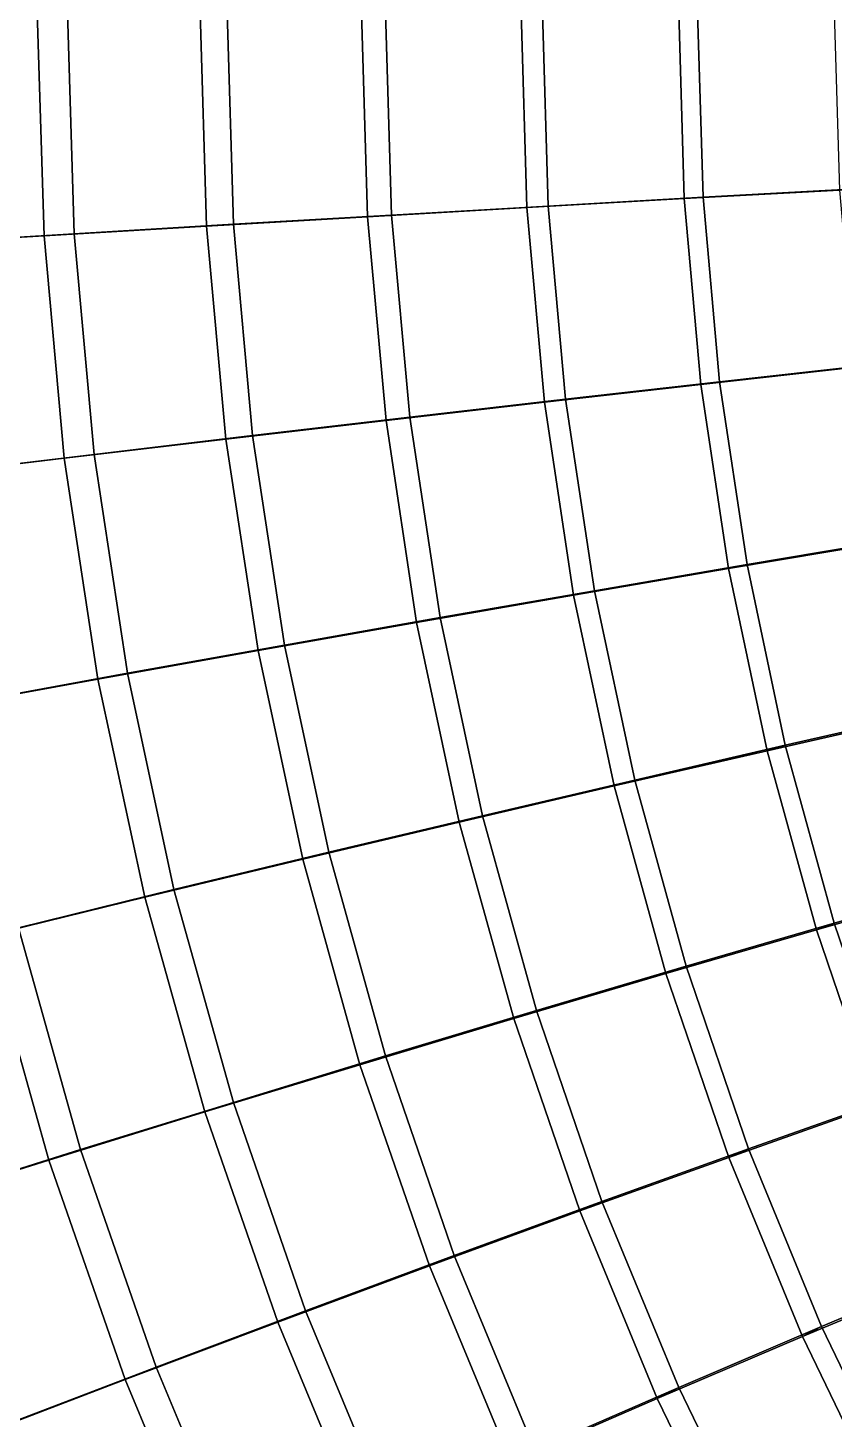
# Model space of a CAD drawing. Header units: metres. Extents: x -2184624 to 1125696, y -1900362 to 1900362.
# Drawn here: x -1771779 to -1432778, y -591542 to -6583 of the extents above; entities that cross this region are included whole.
import ezdxf

# ---------------------------------------------------------------- set-up
doc = ezdxf.new("R2010")
doc.units = ezdxf.units.M

msp = doc.modelspace()

# ---------------------------------------------------------------- linework, layer by layer
at = {"layer": '1'}
for points in [[(-1764965.9, -93969.44, 355213.75), (-1833797.1, -98094.74, 308974.5), (-1836776, -0.157, 309083.75), (-1767810.4, -0.224, 355343.6)], [(-1752336.9, -93149.84, 335805.25), (-1819721.9, -97194.48, 289148.25), (-1822671, -0.155, 289261.7), (-1755154.1, -0.236, 335939.4)], [(-1696634.6, -89931.69, 397233.56), (-1764965.9, -93969.44, 355213.75), (-1767810.4, -0.224, 355343.6), (-1699347.2, -0.262, 397383.38)], [(-1752336.9, -93149.84, 335805.25), (-1764965.9, -93969.44, 355213.75), (-1767810.4, -0.224, 355343.6), (-1755154.1, -0.236, 335939.4)], [(-1755154.1, -0.236, 335939.4), (-1767810.4, -0.224, 355343.6), (-1764965.9, -93969.44, 355213.75), (-1752336.9, -93149.84, 335805.25)], [(-1685327.6, -89184.61, 378185.94), (-1752336.9, -93149.84, 335805.25), (-1755154.1, -0.236, 335939.4), (-1688015.2, -0.278, 378340.2)], [(-1628920.9, -85987.72, 435151.66), (-1696634.6, -89931.69, 397233.56), (-1699347.2, -0.262, 397383.38), (-1631504.8, -0.138, 435321)], [(-1685327.6, -89184.61, 378185.94), (-1696634.6, -89931.69, 397233.56), (-1699347.2, -0.262, 397383.38), (-1688015.2, -0.278, 378340.2)], [(-1688015.2, -0.278, 378340.2), (-1699347.2, -0.262, 397383.38), (-1696634.6, -89931.69, 397233.56), (-1685327.6, -89184.61, 378185.94)], [(-1618829.9, -85306.08, 416414.34), (-1685327.6, -89184.61, 378185.94), (-1688015.2, -0.278, 378340.2), (-1621390.5, -0.146, 416588.2)], [(-1561935, -82142.76, 469098.78), (-1628920.9, -85987.72, 435151.66), (-1631504.8, -0.138, 435321), (-1564393.6, -0.18, 469285.94)], [(-1618829.9, -85306.08, 416414.34), (-1628920.9, -85987.72, 435151.66), (-1631504.8, -0.138, 435321), (-1621390.5, -0.146, 416588.2)], [(-1621390.5, -0.146, 416588.2), (-1631504.8, -0.138, 435321), (-1628920.9, -85987.72, 435151.66), (-1618829.9, -85306.08, 416414.34)], [(-1552969.5, -81520.445, 450626.6), (-1618829.9, -85306.08, 416414.34), (-1621390.5, -0.146, 416588.2), (-1555406.6, -0.177, 450818.25)], [(-1495778.5, -78401.23, 499215.25), (-1561935, -82142.76, 469098.78), (-1564393.6, -0.18, 469285.94), (-1498115, -0.07, 499419.34)], [(-1552969.5, -81520.445, 450626.6), (-1561935, -82142.76, 469098.78), (-1564393.6, -0.18, 469285.94), (-1555406.6, -0.177, 450818.25)], [(-1555406.6, -0.177, 450818.25), (-1564393.6, -0.18, 469285.94), (-1561935, -82142.76, 469098.78), (-1552969.5, -81520.445, 450626.6)], [(-1487861.5, -77832.93, 480967.8), (-1552969.5, -81520.445, 450626.6), (-1555406.6, -0.177, 450818.25), (-1490178, -0.059, 481176.4)], [(-1487861.5, -77832.93, 480967.8), (-1495778.5, -78401.23, 499215.25), (-1498115, -0.07, 499419.34), (-1490178, -0.059, 481176.4)], [(-1490178, -0.059, 481176.4), (-1498115, -0.07, 499419.34), (-1495778.5, -78401.23, 499215.25), (-1487861.5, -77832.93, 480967.8)], [(-1430541.9, -74767.01, 525649.75), (-1495778.5, -78401.23, 499215.25), (-1498115, -0.07, 499419.34), (-1432759.4, -0.129, 525869.7)], [(-1423608.1, -74248.07, 507591), (-1487861.5, -77832.93, 480967.8), (-1490178, -0.059, 481176.4), (-1425807.1, -0.11, 507815.5)], [(-1487861.5, -77832.93, 480967.8), (-1495778.5, -78401.23, 499215.25), (-1430541.9, -74767.01, 525649.75), (-1423608.1, -74248.07, 507591)], [(-1423608.1, -74248.07, 507591), (-1430541.9, -74767.01, 525649.75), (-1495778.5, -78401.23, 499215.25), (-1487861.5, -77832.93, 480967.8)], [(-1423900, -149236.31, 524990.25), (-1488780.2, -156489.83, 498603.12), (-1495778.5, -78401.23, 499215.25), (-1430541.9, -74767.01, 525649.75)], [(-1417022, -148200.88, 506917.9), (-1480923, -155355.77, 480342.12), (-1487861.5, -77832.93, 480967.8), (-1423608.1, -74248.07, 507591)], [(-1618829.9, -85306.08, 416414.34), (-1628920.9, -85987.72, 435151.66), (-1561935, -82142.76, 469098.78), (-1552969.5, -81520.445, 450626.6)], [(-1552969.5, -81520.445, 450626.6), (-1561935, -82142.76, 469098.78), (-1628920.9, -85987.72, 435151.66), (-1618829.9, -85306.08, 416414.34)], [(-1545668.8, -162715.17, 450051.66), (-1611158, -170271.25, 415893.94), (-1618829.9, -85306.08, 416414.34), (-1552969.5, -81520.445, 450626.6)], [(-1552969.5, -81520.445, 450626.6), (-1561935, -82142.76, 469098.78), (-1495778.5, -78401.23, 499215.25), (-1487861.5, -77832.93, 480967.8)], [(-1487861.5, -77832.93, 480967.8), (-1495778.5, -78401.23, 499215.25), (-1561935, -82142.76, 469098.78), (-1552969.5, -81520.445, 450626.6)], [(-1488780.2, -156489.83, 498603.12), (-1554570, -163957.05, 468537.34), (-1561935, -82142.76, 469098.78), (-1495778.5, -78401.23, 499215.25)], [(-1545668.8, -162715.17, 450051.66), (-1554570, -163957.05, 468537.34), (-1561935, -82142.76, 469098.78), (-1552969.5, -81520.445, 450626.6)], [(-1552969.5, -81520.445, 450626.6), (-1561935, -82142.76, 469098.78), (-1554570, -163957.05, 468537.34), (-1545668.8, -162715.17, 450051.66)], [(-1480923, -155355.77, 480342.12), (-1545668.8, -162715.17, 450051.66), (-1552969.5, -81520.445, 450626.6), (-1487861.5, -77832.93, 480967.8)], [(-1480923, -155355.77, 480342.12), (-1488780.2, -156489.83, 498603.12), (-1495778.5, -78401.23, 499215.25), (-1487861.5, -77832.93, 480967.8)], [(-1487861.5, -77832.93, 480967.8), (-1495778.5, -78401.23, 499215.25), (-1488780.2, -156489.83, 498603.12), (-1480923, -155355.77, 480342.12)], [(-1685327.6, -89184.61, 378185.94), (-1696634.6, -89931.69, 397233.56), (-1628920.9, -85987.72, 435151.66), (-1618829.9, -85306.08, 416414.34)], [(-1618829.9, -85306.08, 416414.34), (-1628920.9, -85987.72, 435151.66), (-1696634.6, -89931.69, 397233.56), (-1685327.6, -89184.61, 378185.94)], [(-1621179.8, -171631.53, 434644.56), (-1688507.9, -179503.56, 396783.7), (-1696634.6, -89931.69, 397233.56), (-1628920.9, -85987.72, 435151.66)], [(-1611158, -170271.25, 415893.94), (-1677276.1, -178012.62, 377722.94), (-1685327.6, -89184.61, 378185.94), (-1618829.9, -85306.08, 416414.34)], [(-1554570, -163957.05, 468537.34), (-1621179.8, -171631.53, 434644.56), (-1628920.9, -85987.72, 435151.66), (-1561935, -82142.76, 469098.78)], [(-1611158, -170271.25, 415893.94), (-1621179.8, -171631.53, 434644.56), (-1628920.9, -85987.72, 435151.66), (-1618829.9, -85306.08, 416414.34)], [(-1618829.9, -85306.08, 416414.34), (-1628920.9, -85987.72, 435151.66), (-1621179.8, -171631.53, 434644.56), (-1611158, -170271.25, 415893.94)], [(-1819721.9, -97194.48, 289148.25), (-1833797.1, -98094.74, 308974.5), (-1764965.9, -93969.44, 355213.75), (-1752336.9, -93149.84, 335805.25)], [(-1752336.9, -93149.84, 335805.25), (-1764965.9, -93969.44, 355213.75), (-1833797.1, -98094.74, 308974.5), (-1819721.9, -97194.48, 289148.25)], [(-1743898.2, -185927.16, 335402.72), (-1810888, -193999.9, 288809.1), (-1819721.9, -97194.48, 289148.25), (-1752336.9, -93149.84, 335805.25)], [(-1752336.9, -93149.84, 335805.25), (-1764965.9, -93969.44, 355213.75), (-1696634.6, -89931.69, 397233.56), (-1685327.6, -89184.61, 378185.94)], [(-1685327.6, -89184.61, 378185.94), (-1696634.6, -89931.69, 397233.56), (-1764965.9, -93969.44, 355213.75), (-1752336.9, -93149.84, 335805.25)], [(-1688507.9, -179503.56, 396783.7), (-1756445.5, -187562.84, 354824.22), (-1764965.9, -93969.44, 355213.75), (-1696634.6, -89931.69, 397233.56)], [(-1743898.2, -185927.16, 335402.72), (-1756445.5, -187562.84, 354824.22), (-1764965.9, -93969.44, 355213.75), (-1752336.9, -93149.84, 335805.25)], [(-1752336.9, -93149.84, 335805.25), (-1764965.9, -93969.44, 355213.75), (-1756445.5, -187562.84, 354824.22), (-1743898.2, -185927.16, 335402.72)], [(-1677276.1, -178012.62, 377722.94), (-1743898.2, -185927.16, 335402.72), (-1752336.9, -93149.84, 335805.25), (-1685327.6, -89184.61, 378185.94)], [(-1677276.1, -178012.62, 377722.94), (-1688507.9, -179503.56, 396783.7), (-1696634.6, -89931.69, 397233.56), (-1685327.6, -89184.61, 378185.94)], [(-1685327.6, -89184.61, 378185.94), (-1696634.6, -89931.69, 397233.56), (-1688507.9, -179503.56, 396783.7), (-1677276.1, -178012.62, 377722.94)], [(-1756445.5, -187562.84, 354824.22), (-1824874, -195796.6, 308648.03), (-1833797.1, -98094.74, 308974.5), (-1764965.9, -93969.44, 355213.75)], [(-1480923, -155355.77, 480342.12), (-1488780.2, -156489.83, 498603.12), (-1423900, -149236.31, 524990.25), (-1417022, -148200.88, 506917.9)], [(-1417022, -148200.88, 506917.9), (-1423900, -149236.31, 524990.25), (-1488780.2, -156489.83, 498603.12), (-1480923, -155355.77, 480342.12)], [(-1412863.5, -223112.33, 523893.6), (-1477151.8, -233954.98, 497584.53), (-1488780.2, -156489.83, 498603.12), (-1423900, -149236.31, 524990.25)], [(-1406078.2, -221565.2, 505798.53), (-1469393.8, -232260.36, 479300.9), (-1480923, -155355.77, 480342.12), (-1417022, -148200.88, 506917.9)], [(-1545668.8, -162715.17, 450051.66), (-1554570, -163957.05, 468537.34), (-1488780.2, -156489.83, 498603.12), (-1480923, -155355.77, 480342.12)], [(-1480923, -155355.77, 480342.12), (-1488780.2, -156489.83, 498603.12), (-1554570, -163957.05, 468537.34), (-1545668.8, -162715.17, 450051.66)], [(-1477151.8, -233954.98, 497584.53), (-1542332.8, -245117.56, 467603.25), (-1554570, -163957.05, 468537.34), (-1488780.2, -156489.83, 498603.12)], [(-1469393.8, -232260.36, 479300.9), (-1533538.2, -243261.72, 449095.12), (-1545668.8, -162715.17, 450051.66), (-1480923, -155355.77, 480342.12)], [(-1469393.8, -232260.36, 479300.9), (-1477151.8, -233954.98, 497584.53), (-1488780.2, -156489.83, 498603.12), (-1480923, -155355.77, 480342.12)], [(-1480923, -155355.77, 480342.12), (-1488780.2, -156489.83, 498603.12), (-1477151.8, -233954.98, 497584.53), (-1469393.8, -232260.36, 479300.9)], [(-1611158, -170271.25, 415893.94), (-1621179.8, -171631.53, 434644.56), (-1554570, -163957.05, 468537.34), (-1545668.8, -162715.17, 450051.66)], [(-1545668.8, -162715.17, 450051.66), (-1554570, -163957.05, 468537.34), (-1621179.8, -171631.53, 434644.56), (-1611158, -170271.25, 415893.94)], [(-1533538.2, -243261.72, 449095.12), (-1598410.6, -254556.75, 415028.12), (-1611158, -170271.25, 415893.94), (-1545668.8, -162715.17, 450051.66)], [(-1533538.2, -243261.72, 449095.12), (-1542332.8, -245117.56, 467603.25), (-1554570, -163957.05, 468537.34), (-1545668.8, -162715.17, 450051.66)], [(-1545668.8, -162715.17, 450051.66), (-1554570, -163957.05, 468537.34), (-1542332.8, -245117.56, 467603.25), (-1533538.2, -243261.72, 449095.12)], [(-1542332.8, -245117.56, 467603.25), (-1608316.9, -256589.66, 433801.06), (-1621179.8, -171631.53, 434644.56), (-1554570, -163957.05, 468537.34)], [(-1677276.1, -178012.62, 377722.94), (-1688507.9, -179503.56, 396783.7), (-1621179.8, -171631.53, 434644.56), (-1611158, -170271.25, 415893.94)], [(-1611158, -170271.25, 415893.94), (-1621179.8, -171631.53, 434644.56), (-1688507.9, -179503.56, 396783.7), (-1677276.1, -178012.62, 377722.94)], [(-1608316.9, -256589.66, 433801.06), (-1675004.2, -268357.7, 396035.8), (-1688507.9, -179503.56, 396783.7), (-1621179.8, -171631.53, 434644.56)], [(-1598410.6, -254556.75, 415028.12), (-1663897.5, -266129.44, 376953.12), (-1677276.1, -178012.62, 377722.94), (-1611158, -170271.25, 415893.94)], [(-1598410.6, -254556.75, 415028.12), (-1608316.9, -256589.66, 433801.06), (-1621179.8, -171631.53, 434644.56), (-1611158, -170271.25, 415893.94)], [(-1611158, -170271.25, 415893.94), (-1621179.8, -171631.53, 434644.56), (-1608316.9, -256589.66, 433801.06), (-1598410.6, -254556.75, 415028.12)], [(-1743898.2, -185927.16, 335402.72), (-1756445.5, -187562.84, 354824.22), (-1688507.9, -179503.56, 396783.7), (-1677276.1, -178012.62, 377722.94)], [(-1677276.1, -178012.62, 377722.94), (-1688507.9, -179503.56, 396783.7), (-1756445.5, -187562.84, 354824.22), (-1743898.2, -185927.16, 335402.72)], [(-1675004.2, -268357.7, 396035.8), (-1742286, -280405.7, 354176.06), (-1756445.5, -187562.84, 354824.22), (-1688507.9, -179503.56, 396783.7)], [(-1663897.5, -266129.44, 376953.12), (-1729874.8, -277961, 334733), (-1743898.2, -185927.16, 335402.72), (-1677276.1, -178012.62, 377722.94)], [(-1663897.5, -266129.44, 376953.12), (-1675004.2, -268357.7, 396035.8), (-1688507.9, -179503.56, 396783.7), (-1677276.1, -178012.62, 377722.94)], [(-1677276.1, -178012.62, 377722.94), (-1688507.9, -179503.56, 396783.7), (-1675004.2, -268357.7, 396035.8), (-1663897.5, -266129.44, 376953.12)], [(-1810888, -193999.9, 288809.1), (-1824874, -195796.6, 308648.03), (-1756445.5, -187562.84, 354824.22), (-1743898.2, -185927.16, 335402.72)], [(-1743898.2, -185927.16, 335402.72), (-1756445.5, -187562.84, 354824.22), (-1824874, -195796.6, 308648.03), (-1810888, -193999.9, 288809.1)], [(-1729874.8, -277961, 334733), (-1796208.1, -290030.1, 288243.78), (-1810888, -193999.9, 288809.1), (-1743898.2, -185927.16, 335402.72)], [(-1729874.8, -277961, 334733), (-1742286, -280405.7, 354176.06), (-1756445.5, -187562.84, 354824.22), (-1743898.2, -185927.16, 335402.72)], [(-1743898.2, -185927.16, 335402.72), (-1756445.5, -187562.84, 354824.22), (-1742286, -280405.7, 354176.06), (-1729874.8, -277961, 334733)], [(-1742286, -280405.7, 354176.06), (-1810045.6, -292715.47, 308103.9), (-1824874, -195796.6, 308648.03), (-1756445.5, -187562.84, 354824.22)], [(-1469393.8, -232260.36, 479300.9), (-1477151.8, -233954.98, 497584.53), (-1412863.5, -223112.33, 523893.6), (-1406078.2, -221565.2, 505798.53)], [(-1406078.2, -221565.2, 505798.53), (-1412863.5, -223112.33, 523893.6), (-1477151.8, -233954.98, 497584.53), (-1469393.8, -232260.36, 479300.9)], [(-1390827.9, -294050.25, 504234.7), (-1453327.2, -308241.2, 477846.62), (-1469393.8, -232260.36, 479300.9), (-1406078.2, -221565.2, 505798.53)], [(-1397483.6, -296101.88, 522361.56), (-1460946.5, -310488.62, 496161.94), (-1477151.8, -233954.98, 497584.53), (-1412863.5, -223112.33, 523893.6)], [(-1533538.2, -243261.72, 449095.12), (-1542332.8, -245117.56, 467603.25), (-1477151.8, -233954.98, 497584.53), (-1469393.8, -232260.36, 479300.9)], [(-1469393.8, -232260.36, 479300.9), (-1477151.8, -233954.98, 497584.53), (-1542332.8, -245117.56, 467603.25), (-1533538.2, -243261.72, 449095.12)], [(-1460946.5, -310488.62, 496161.94), (-1525277.9, -325300.4, 466299.03), (-1542332.8, -245117.56, 467603.25), (-1477151.8, -233954.98, 497584.53)], [(-1453327.2, -308241.2, 477846.62), (-1516632.6, -322838.84, 447759.4), (-1533538.2, -243261.72, 449095.12), (-1469393.8, -232260.36, 479300.9)], [(-1453327.2, -308241.2, 477846.62), (-1460946.5, -310488.62, 496161.94), (-1477151.8, -233954.98, 497584.53), (-1469393.8, -232260.36, 479300.9)], [(-1469393.8, -232260.36, 479300.9), (-1477151.8, -233954.98, 497584.53), (-1460946.5, -310488.62, 496161.94), (-1453327.2, -308241.2, 477846.62)], [(-1598410.6, -254556.75, 415028.12), (-1608316.9, -256589.66, 433801.06), (-1542332.8, -245117.56, 467603.25), (-1533538.2, -243261.72, 449095.12)], [(-1533538.2, -243261.72, 449095.12), (-1542332.8, -245117.56, 467603.25), (-1608316.9, -256589.66, 433801.06), (-1598410.6, -254556.75, 415028.12)], [(-1525277.9, -325300.4, 466299.03), (-1590390.2, -340523.1, 432622.7), (-1608316.9, -256589.66, 433801.06), (-1542332.8, -245117.56, 467603.25)], [(-1516632.6, -322838.84, 447759.4), (-1580645.2, -337826.4, 413818.62), (-1598410.6, -254556.75, 415028.12), (-1533538.2, -243261.72, 449095.12)], [(-1516632.6, -322838.84, 447759.4), (-1525277.9, -325300.4, 466299.03), (-1542332.8, -245117.56, 467603.25), (-1533538.2, -243261.72, 449095.12)], [(-1533538.2, -243261.72, 449095.12), (-1542332.8, -245117.56, 467603.25), (-1525277.9, -325300.4, 466299.03), (-1516632.6, -322838.84, 447759.4)], [(-1663897.5, -266129.44, 376953.12), (-1675004.2, -268357.7, 396035.8), (-1608316.9, -256589.66, 433801.06), (-1598410.6, -254556.75, 415028.12)], [(-1598410.6, -254556.75, 415028.12), (-1608316.9, -256589.66, 433801.06), (-1675004.2, -268357.7, 396035.8), (-1663897.5, -266129.44, 376953.12)], [(-1590390.2, -340523.1, 432622.7), (-1656184, -356139.16, 394990.94), (-1675004.2, -268357.7, 396035.8), (-1608316.9, -256589.66, 433801.06)], [(-1580645.2, -337826.4, 413818.62), (-1645251.8, -353183.16, 375877.44), (-1663897.5, -266129.44, 376953.12), (-1598410.6, -254556.75, 415028.12)], [(-1580645.2, -337826.4, 413818.62), (-1590390.2, -340523.1, 432622.7), (-1608316.9, -256589.66, 433801.06), (-1598410.6, -254556.75, 415028.12)], [(-1598410.6, -254556.75, 415028.12), (-1608316.9, -256589.66, 433801.06), (-1590390.2, -340523.1, 432622.7), (-1580645.2, -337826.4, 413818.62)], [(-1729874.8, -277961, 334733), (-1742286, -280405.7, 354176.06), (-1675004.2, -268357.7, 396035.8), (-1663897.5, -266129.44, 376953.12)], [(-1663897.5, -266129.44, 376953.12), (-1675004.2, -268357.7, 396035.8), (-1742286, -280405.7, 354176.06), (-1729874.8, -277961, 334733)], [(-1656184, -356139.16, 394990.94), (-1722551.4, -372127.47, 353271.28), (-1742286, -280405.7, 354176.06), (-1675004.2, -268357.7, 396035.8)], [(-1645251.8, -353183.16, 375877.44), (-1710329.9, -368884.34, 333797.97), (-1729874.8, -277961, 334733), (-1663897.5, -266129.44, 376953.12)], [(-1645251.8, -353183.16, 375877.44), (-1656184, -356139.16, 394990.94), (-1675004.2, -268357.7, 396035.8), (-1663897.5, -266129.44, 376953.12)], [(-1663897.5, -266129.44, 376953.12), (-1675004.2, -268357.7, 396035.8), (-1656184, -356139.16, 394990.94), (-1645251.8, -353183.16, 375877.44)], [(-1796208.1, -290030.1, 288243.78), (-1810045.6, -292715.47, 308103.9), (-1742286, -280405.7, 354176.06), (-1729874.8, -277961, 334733)], [(-1729874.8, -277961, 334733), (-1742286, -280405.7, 354176.06), (-1810045.6, -292715.47, 308103.9), (-1796208.1, -290030.1, 288243.78)], [(-1722551.4, -372127.47, 353271.28), (-1789377.6, -388463.16, 307344.56), (-1810045.6, -292715.47, 308103.9), (-1742286, -280405.7, 354176.06)], [(-1710329.9, -368884.34, 333797.97), (-1775747.4, -384900.72, 287454.8), (-1796208.1, -290030.1, 288243.78), (-1729874.8, -277961, 334733)], [(-1710329.9, -368884.34, 333797.97), (-1722551.4, -372127.47, 353271.28), (-1742286, -280405.7, 354176.06), (-1729874.8, -277961, 334733)], [(-1729874.8, -277961, 334733), (-1742286, -280405.7, 354176.06), (-1722551.4, -372127.47, 353271.28), (-1710329.9, -368884.34, 333797.97)], [(-1453327.2, -308241.2, 477846.62), (-1460946.5, -310488.62, 496161.94), (-1397483.6, -296101.88, 522361.56), (-1390827.9, -294050.25, 504234.7)], [(-1390827.9, -294050.25, 504234.7), (-1397483.6, -296101.88, 522361.56), (-1460946.5, -310488.62, 496161.94), (-1453327.2, -308241.2, 477846.62)], [(-1377830.5, -367915.75, 520398), (-1440237.6, -385787.16, 494338.97), (-1460946.5, -310488.62, 496161.94), (-1397483.6, -296101.88, 522361.56)], [(-1371340.8, -365369.3, 502230.25), (-1432796.1, -382997.16, 475982.9), (-1453327.2, -308241.2, 477846.62), (-1390827.9, -294050.25, 504234.7)], [(-1516632.6, -322838.84, 447759.4), (-1525277.9, -325300.4, 466299.03), (-1460946.5, -310488.62, 496161.94), (-1453327.2, -308241.2, 477846.62)], [(-1453327.2, -308241.2, 477846.62), (-1460946.5, -310488.62, 496161.94), (-1525277.9, -325300.4, 466299.03), (-1516632.6, -322838.84, 447759.4)], [(-1432796.1, -382997.16, 475982.9), (-1495029, -401130.4, 446047.28), (-1516632.6, -322838.84, 447759.4), (-1453327.2, -308241.2, 477846.62)], [(-1432796.1, -382997.16, 475982.9), (-1440237.6, -385787.16, 494338.97), (-1460946.5, -310488.62, 496161.94), (-1453327.2, -308241.2, 477846.62)], [(-1453327.2, -308241.2, 477846.62), (-1460946.5, -310488.62, 496161.94), (-1440237.6, -385787.16, 494338.97), (-1432796.1, -382997.16, 475982.9)], [(-1440237.6, -385787.16, 494338.97), (-1503483, -404186.66, 464627.34), (-1525277.9, -325300.4, 466299.03), (-1460946.5, -310488.62, 496161.94)], [(-1580645.2, -337826.4, 413818.62), (-1590390.2, -340523.1, 432622.7), (-1525277.9, -325300.4, 466299.03), (-1516632.6, -322838.84, 447759.4)], [(-1516632.6, -322838.84, 447759.4), (-1525277.9, -325300.4, 466299.03), (-1590390.2, -340523.1, 432622.7), (-1580645.2, -337826.4, 413818.62)], [(-1503483, -404186.66, 464627.34), (-1567479.9, -423097.7, 431112.47), (-1590390.2, -340523.1, 432622.7), (-1525277.9, -325300.4, 466299.03)], [(-1495029, -401130.4, 446047.28), (-1557941.1, -419749.2, 412268.28), (-1580645.2, -337826.4, 413818.62), (-1516632.6, -322838.84, 447759.4)], [(-1495029, -401130.4, 446047.28), (-1503483, -404186.66, 464627.34), (-1525277.9, -325300.4, 466299.03), (-1516632.6, -322838.84, 447759.4)], [(-1516632.6, -322838.84, 447759.4), (-1525277.9, -325300.4, 466299.03), (-1503483, -404186.66, 464627.34), (-1495029, -401130.4, 446047.28)], [(-1645251.8, -353183.16, 375877.44), (-1656184, -356139.16, 394990.94), (-1590390.2, -340523.1, 432622.7), (-1580645.2, -337826.4, 413818.62)], [(-1580645.2, -337826.4, 413818.62), (-1590390.2, -340523.1, 432622.7), (-1656184, -356139.16, 394990.94), (-1645251.8, -353183.16, 375877.44)], [(-1557941.1, -419749.2, 412268.28), (-1621421.6, -438827.56, 374498.78), (-1645251.8, -353183.16, 375877.44), (-1580645.2, -337826.4, 413818.62)], [(-1557941.1, -419749.2, 412268.28), (-1567479.9, -423097.7, 431112.47), (-1590390.2, -340523.1, 432622.7), (-1580645.2, -337826.4, 413818.62)], [(-1580645.2, -337826.4, 413818.62), (-1590390.2, -340523.1, 432622.7), (-1567479.9, -423097.7, 431112.47), (-1557941.1, -419749.2, 412268.28)], [(-1567479.9, -423097.7, 431112.47), (-1632130.4, -442498.3, 393651.84), (-1656184, -356139.16, 394990.94), (-1590390.2, -340523.1, 432622.7)], [(-1710329.9, -368884.34, 333797.97), (-1722551.4, -372127.47, 353271.28), (-1656184, -356139.16, 394990.94), (-1645251.8, -353183.16, 375877.44)], [(-1645251.8, -353183.16, 375877.44), (-1656184, -356139.16, 394990.94), (-1722551.4, -372127.47, 353271.28), (-1710329.9, -368884.34, 333797.97)], [(-1632130.4, -442498.3, 393651.84), (-1697328.6, -462362.06, 352111.53), (-1722551.4, -372127.47, 353271.28), (-1656184, -356139.16, 394990.94)], [(-1621421.6, -438827.56, 374498.78), (-1685350.1, -458334.56, 332599.28), (-1710329.9, -368884.34, 333797.97), (-1645251.8, -353183.16, 375877.44)], [(-1621421.6, -438827.56, 374498.78), (-1632130.4, -442498.3, 393651.84), (-1656184, -356139.16, 394990.94), (-1645251.8, -353183.16, 375877.44)], [(-1645251.8, -353183.16, 375877.44), (-1656184, -356139.16, 394990.94), (-1632130.4, -442498.3, 393651.84), (-1621421.6, -438827.56, 374498.78)], [(-1432796.1, -382997.16, 475982.9), (-1440237.6, -385787.16, 494338.97), (-1377830.5, -367915.75, 520398), (-1371340.8, -365369.3, 502230.25)], [(-1371340.8, -365369.3, 502230.25), (-1377830.5, -367915.75, 520398), (-1440237.6, -385787.16, 494338.97), (-1432796.1, -382997.16, 475982.9)], [(-1353994, -438271.47, 518007.5), (-1415119.4, -459552.53, 492119.5), (-1440237.6, -385787.16, 494338.97), (-1377830.5, -367915.75, 520398)], [(-1347706, -435242.28, 499789.75), (-1407894.4, -456232.84, 473713.62), (-1432796.1, -382997.16, 475982.9), (-1371340.8, -365369.3, 502230.25)], [(-1775747.4, -384900.72, 287454.8), (-1789377.6, -388463.16, 307344.56), (-1722551.4, -372127.47, 353271.28), (-1710329.9, -368884.34, 333797.97)], [(-1710329.9, -368884.34, 333797.97), (-1722551.4, -372127.47, 353271.28), (-1789377.6, -388463.16, 307344.56), (-1775747.4, -384900.72, 287454.8)], [(-1697328.6, -462362.06, 352111.53), (-1762960.6, -482658.16, 306371.5), (-1789377.6, -388463.16, 307344.56), (-1722551.4, -372127.47, 353271.28)], [(-1685350.1, -458334.56, 332599.28), (-1749595.4, -478233.97, 286443.7), (-1775747.4, -384900.72, 287454.8), (-1710329.9, -368884.34, 333797.97)], [(-1685350.1, -458334.56, 332599.28), (-1697328.6, -462362.06, 352111.53), (-1722551.4, -372127.47, 353271.28), (-1710329.9, -368884.34, 333797.97)], [(-1710329.9, -368884.34, 333797.97), (-1722551.4, -372127.47, 353271.28), (-1697328.6, -462362.06, 352111.53), (-1685350.1, -458334.56, 332599.28)], [(-1749595.4, -478233.97, 286443.7), (-1814020, -498486.03, 235918.16), (-1841363.5, -401200.25, 236736.3), (-1775747.4, -384900.72, 287454.8)], [(-1749595.4, -478233.97, 286443.7), (-1762960.6, -482658.16, 306371.5), (-1789377.6, -388463.16, 307344.56), (-1775747.4, -384900.72, 287454.8)], [(-1775747.4, -384900.72, 287454.8), (-1789377.6, -388463.16, 307344.56), (-1762960.6, -482658.16, 306371.5), (-1749595.4, -478233.97, 286443.7)], [(-1495029, -401130.4, 446047.28), (-1503483, -404186.66, 464627.34), (-1440237.6, -385787.16, 494338.97), (-1432796.1, -382997.16, 475982.9)], [(-1432796.1, -382997.16, 475982.9), (-1440237.6, -385787.16, 494338.97), (-1503483, -404186.66, 464627.34), (-1495029, -401130.4, 446047.28)], [(-1415119.4, -459552.53, 492119.5), (-1477046.8, -481463.9, 462591.97), (-1503483, -404186.66, 464627.34), (-1440237.6, -385787.16, 494338.97)], [(-1407894.4, -456232.84, 473713.62), (-1468825.2, -477826.84, 443962.34), (-1495029, -401130.4, 446047.28), (-1432796.1, -382997.16, 475982.9)], [(-1407894.4, -456232.84, 473713.62), (-1415119.4, -459552.53, 492119.5), (-1440237.6, -385787.16, 494338.97), (-1432796.1, -382997.16, 475982.9)], [(-1432796.1, -382997.16, 475982.9), (-1440237.6, -385787.16, 494338.97), (-1415119.4, -459552.53, 492119.5), (-1407894.4, -456232.84, 473713.62)], [(-1762960.6, -482658.16, 306371.5), (-1828908.8, -503353.03, 256325), (-1856542.5, -405119.3, 257105.98), (-1789377.6, -388463.16, 307344.56)], [(-1557941.1, -419749.2, 412268.28), (-1567479.9, -423097.7, 431112.47), (-1503483, -404186.66, 464627.34), (-1495029, -401130.4, 446047.28)], [(-1495029, -401130.4, 446047.28), (-1503483, -404186.66, 464627.34), (-1567479.9, -423097.7, 431112.47), (-1557941.1, -419749.2, 412268.28)], [(-1468825.2, -477826.84, 443962.34), (-1530401.9, -500000.34, 410380.84), (-1557941.1, -419749.2, 412268.28), (-1495029, -401130.4, 446047.28)], [(-1468825.2, -477826.84, 443962.34), (-1477046.8, -481463.9, 462591.97), (-1503483, -404186.66, 464627.34), (-1495029, -401130.4, 446047.28)], [(-1495029, -401130.4, 446047.28), (-1503483, -404186.66, 464627.34), (-1477046.8, -481463.9, 462591.97), (-1468825.2, -477826.84, 443962.34)], [(-1477046.8, -481463.9, 462591.97), (-1539689.6, -503985.72, 429274.1), (-1567479.9, -423097.7, 431112.47), (-1503483, -404186.66, 464627.34)], [(-1621421.6, -438827.56, 374498.78), (-1632130.4, -442498.3, 393651.84), (-1567479.9, -423097.7, 431112.47), (-1557941.1, -419749.2, 412268.28)], [(-1557941.1, -419749.2, 412268.28), (-1567479.9, -423097.7, 431112.47), (-1632130.4, -442498.3, 393651.84), (-1621421.6, -438827.56, 374498.78)], [(-1530401.9, -500000.34, 410380.84), (-1592515, -522722.03, 372820.2), (-1621421.6, -438827.56, 374498.78), (-1557941.1, -419749.2, 412268.28)], [(-1530401.9, -500000.34, 410380.84), (-1539689.6, -503985.72, 429274.1), (-1567479.9, -423097.7, 431112.47), (-1557941.1, -419749.2, 412268.28)], [(-1557941.1, -419749.2, 412268.28), (-1567479.9, -423097.7, 431112.47), (-1539689.6, -503985.72, 429274.1), (-1530401.9, -500000.34, 410380.84)], [(-1539689.6, -503985.72, 429274.1), (-1602951.8, -527091.3, 392021.7), (-1632130.4, -442498.3, 393651.84), (-1567479.9, -423097.7, 431112.47)], [(-1685350.1, -458334.56, 332599.28), (-1697328.6, -462362.06, 352111.53), (-1632130.4, -442498.3, 393651.84), (-1621421.6, -438827.56, 374498.78)], [(-1621421.6, -438827.56, 374498.78), (-1632130.4, -442498.3, 393651.84), (-1697328.6, -462362.06, 352111.53), (-1685350.1, -458334.56, 332599.28)], [(-1602951.8, -527091.3, 392021.7), (-1666729.4, -550750.2, 350699.84), (-1697328.6, -462362.06, 352111.53), (-1632130.4, -442498.3, 393651.84)], [(-1592515, -522722.03, 372820.2), (-1655046.4, -545955.94, 331139.97), (-1685350.1, -458334.56, 332599.28), (-1621421.6, -438827.56, 374498.78)], [(-1592515, -522722.03, 372820.2), (-1602951.8, -527091.3, 392021.7), (-1632130.4, -442498.3, 393651.84), (-1621421.6, -438827.56, 374498.78)], [(-1621421.6, -438827.56, 374498.78), (-1632130.4, -442498.3, 393651.84), (-1602951.8, -527091.3, 392021.7), (-1592515, -522722.03, 372820.2)], [(-1468825.2, -477826.84, 443962.34), (-1477046.8, -481463.9, 462591.97), (-1415119.4, -459552.53, 492119.5), (-1407894.4, -456232.84, 473713.62)], [(-1407894.4, -456232.84, 473713.62), (-1415119.4, -459552.53, 492119.5), (-1477046.8, -481463.9, 462591.97), (-1468825.2, -477826.84, 443962.34)], [(-1378736.1, -527660.7, 471043.7), (-1438140.5, -552625.8, 441509.72), (-1468825.2, -477826.84, 443962.34), (-1407894.4, -456232.84, 473713.62)], [(-1749595.4, -478233.97, 286443.7), (-1762960.6, -482658.16, 306371.5), (-1697328.6, -462362.06, 352111.53), (-1685350.1, -458334.56, 332599.28)], [(-1685350.1, -458334.56, 332599.28), (-1697328.6, -462362.06, 352111.53), (-1762960.6, -482658.16, 306371.5), (-1749595.4, -478233.97, 286443.7)], [(-1655046.4, -545955.94, 331139.97), (-1717867.6, -569658.44, 285212.28), (-1749595.4, -478233.97, 286443.7), (-1685350.1, -458334.56, 332599.28)], [(-1655046.4, -545955.94, 331139.97), (-1666729.4, -550750.2, 350699.84), (-1697328.6, -462362.06, 352111.53), (-1685350.1, -458334.56, 332599.28)], [(-1685350.1, -458334.56, 332599.28), (-1697328.6, -462362.06, 352111.53), (-1666729.4, -550750.2, 350699.84), (-1655046.4, -545955.94, 331139.97)], [(-1385706.9, -531494.56, 489508.5), (-1446088.5, -556827.06, 460197.9), (-1477046.8, -481463.9, 462591.97), (-1415119.4, -459552.53, 492119.5)], [(-1666729.4, -550750.2, 350699.84), (-1730910.6, -574925.06, 305186.78), (-1762960.6, -482658.16, 306371.5), (-1697328.6, -462362.06, 352111.53)], [(-1814020, -498486.03, 235918.16), (-1828908.8, -503353.03, 256325), (-1762960.6, -482658.16, 306371.5), (-1749595.4, -478233.97, 286443.7)], [(-1749595.4, -478233.97, 286443.7), (-1762960.6, -482658.16, 306371.5), (-1828908.8, -503353.03, 256325), (-1814020, -498486.03, 235918.16)], [(-1717867.6, -569658.44, 285212.28), (-1780844.9, -593782.1, 234921.88), (-1814020, -498486.03, 235918.16), (-1749595.4, -478233.97, 286443.7)], [(-1717867.6, -569658.44, 285212.28), (-1730910.6, -574925.06, 305186.78), (-1762960.6, -482658.16, 306371.5), (-1749595.4, -478233.97, 286443.7)], [(-1749595.4, -478233.97, 286443.7), (-1762960.6, -482658.16, 306371.5), (-1730910.6, -574925.06, 305186.78), (-1717867.6, -569658.44, 285212.28)], [(-1530401.9, -500000.34, 410380.84), (-1539689.6, -503985.72, 429274.1), (-1477046.8, -481463.9, 462591.97), (-1468825.2, -477826.84, 443962.34)], [(-1468825.2, -477826.84, 443962.34), (-1477046.8, -481463.9, 462591.97), (-1539689.6, -503985.72, 429274.1), (-1530401.9, -500000.34, 410380.84)], [(-1438140.5, -552625.8, 441509.72), (-1498150.4, -578262.3, 408160.5), (-1530401.9, -500000.34, 410380.84), (-1468825.2, -477826.84, 443962.34)], [(-1438140.5, -552625.8, 441509.72), (-1446088.5, -556827.06, 460197.9), (-1477046.8, -481463.9, 462591.97), (-1468825.2, -477826.84, 443962.34)], [(-1468825.2, -477826.84, 443962.34), (-1477046.8, -481463.9, 462591.97), (-1446088.5, -556827.06, 460197.9), (-1438140.5, -552625.8, 441509.72)], [(-1730910.6, -574925.06, 305186.78), (-1795380.9, -599576, 255374.22), (-1828908.8, -503353.03, 256325), (-1762960.6, -482658.16, 306371.5)], [(-1446088.5, -556827.06, 460197.9), (-1507143.4, -582866.7, 427111.75), (-1539689.6, -503985.72, 429274.1), (-1477046.8, -481463.9, 462591.97)], [(-1592515, -522722.03, 372820.2), (-1602951.8, -527091.3, 392021.7), (-1539689.6, -503985.72, 429274.1), (-1530401.9, -500000.34, 410380.84)], [(-1530401.9, -500000.34, 410380.84), (-1539689.6, -503985.72, 429274.1), (-1602951.8, -527091.3, 392021.7), (-1592515, -522722.03, 372820.2)], [(-1498150.4, -578262.3, 408160.5), (-1558660, -604535.2, 370845.3), (-1592515, -522722.03, 372820.2), (-1530401.9, -500000.34, 410380.84)], [(-1498150.4, -578262.3, 408160.5), (-1507143.4, -582866.7, 427111.75), (-1539689.6, -503985.72, 429274.1), (-1530401.9, -500000.34, 410380.84)], [(-1530401.9, -500000.34, 410380.84), (-1539689.6, -503985.72, 429274.1), (-1507143.4, -582866.7, 427111.75), (-1498150.4, -578262.3, 408160.5)], [(-1507143.4, -582866.7, 427111.75), (-1568777.8, -609583.7, 390104.12), (-1602951.8, -527091.3, 392021.7), (-1539689.6, -503985.72, 429274.1)], [(-1655046.4, -545955.94, 331139.97), (-1666729.4, -550750.2, 350699.84), (-1602951.8, -527091.3, 392021.7), (-1592515, -522722.03, 372820.2)], [(-1592515, -522722.03, 372820.2), (-1602951.8, -527091.3, 392021.7), (-1666729.4, -550750.2, 350699.84), (-1655046.4, -545955.94, 331139.97)], [(-1558660, -604535.2, 370845.3), (-1619553.2, -631401.2, 329423.1), (-1655046.4, -545955.94, 331139.97), (-1592515, -522722.03, 372820.2)], [(-1558660, -604535.2, 370845.3), (-1568777.8, -609583.7, 390104.12), (-1602951.8, -527091.3, 392021.7), (-1592515, -522722.03, 372820.2)], [(-1592515, -522722.03, 372820.2), (-1602951.8, -527091.3, 392021.7), (-1568777.8, -609583.7, 390104.12), (-1558660, -604535.2, 370845.3)], [(-1568777.8, -609583.7, 390104.12), (-1630889.5, -636941.2, 349039.34), (-1666729.4, -550750.2, 350699.84), (-1602951.8, -527091.3, 392021.7)], [(-1438140.5, -552625.8, 441509.72), (-1446088.5, -556827.06, 460197.9), (-1385706.9, -531494.56, 489508.5), (-1378736.1, -527660.7, 471043.7)], [(-1378736.1, -527660.7, 471043.7), (-1385706.9, -531494.56, 489508.5), (-1446088.5, -556827.06, 460197.9), (-1438140.5, -552625.8, 441509.72)], [(-1352132.5, -601330.44, 486511.56), (-1410747.9, -629979.56, 457450.03), (-1446088.5, -556827.06, 460197.9), (-1385706.9, -531494.56, 489508.5)], [(-1345453.2, -597000.56, 467978.7), (-1403113.1, -625233.56, 438694.22), (-1438140.5, -552625.8, 441509.72), (-1378736.1, -527660.7, 471043.7)], [(-1717867.6, -569658.44, 285212.28), (-1730910.6, -574925.06, 305186.78), (-1666729.4, -550750.2, 350699.84), (-1655046.4, -545955.94, 331139.97)], [(-1655046.4, -545955.94, 331139.97), (-1666729.4, -550750.2, 350699.84), (-1730910.6, -574925.06, 305186.78), (-1717867.6, -569658.44, 285212.28)], [(-1619553.2, -631401.2, 329423.1), (-1680704.6, -658810.7, 283763.8), (-1717867.6, -569658.44, 285212.28), (-1655046.4, -545955.94, 331139.97)], [(-1619553.2, -631401.2, 329423.1), (-1630889.5, -636941.2, 349039.34), (-1666729.4, -550750.2, 350699.84), (-1655046.4, -545955.94, 331139.97)], [(-1655046.4, -545955.94, 331139.97), (-1666729.4, -550750.2, 350699.84), (-1630889.5, -636941.2, 349039.34), (-1619553.2, -631401.2, 329423.1)], [(-1630889.5, -636941.2, 349039.34), (-1693369.4, -664896.8, 303793.5), (-1730910.6, -574925.06, 305186.78), (-1666729.4, -550750.2, 350699.84)], [(-1498150.4, -578262.3, 408160.5), (-1507143.4, -582866.7, 427111.75), (-1446088.5, -556827.06, 460197.9), (-1438140.5, -552625.8, 441509.72)], [(-1438140.5, -552625.8, 441509.72), (-1446088.5, -556827.06, 460197.9), (-1507143.4, -582866.7, 427111.75), (-1498150.4, -578262.3, 408160.5)], [(-1403113.1, -625233.56, 438694.22), (-1461332.6, -654227.4, 405611.62), (-1498150.4, -578262.3, 408160.5), (-1438140.5, -552625.8, 441509.72)], [(-1403113.1, -625233.56, 438694.22), (-1410747.9, -629979.56, 457450.03), (-1446088.5, -556827.06, 460197.9), (-1438140.5, -552625.8, 441509.72)], [(-1438140.5, -552625.8, 441509.72), (-1446088.5, -556827.06, 460197.9), (-1410747.9, -629979.56, 457450.03), (-1403113.1, -625233.56, 438694.22)], [(-1410747.9, -629979.56, 457450.03), (-1469987.9, -659429.9, 424629.88), (-1507143.4, -582866.7, 427111.75), (-1446088.5, -556827.06, 460197.9)], [(-1780844.9, -593782.1, 234921.88), (-1795380.9, -599576, 255374.22), (-1730910.6, -574925.06, 305186.78), (-1717867.6, -569658.44, 285212.28)], [(-1717867.6, -569658.44, 285212.28), (-1730910.6, -574925.06, 305186.78), (-1795380.9, -599576, 255374.22), (-1780844.9, -593782.1, 234921.88)], [(-1680704.6, -658810.7, 283763.8), (-1741983, -686709.25, 233749.9), (-1780844.9, -593782.1, 234921.88), (-1717867.6, -569658.44, 285212.28)], [(-1680704.6, -658810.7, 283763.8), (-1693369.4, -664896.8, 303793.5), (-1730910.6, -574925.06, 305186.78), (-1717867.6, -569658.44, 285212.28)], [(-1717867.6, -569658.44, 285212.28), (-1730910.6, -574925.06, 305186.78), (-1693369.4, -664896.8, 303793.5), (-1680704.6, -658810.7, 283763.8)], [(-1693369.4, -664896.8, 303793.5), (-1756105, -693404.6, 254256.06), (-1795380.9, -599576, 255374.22), (-1730910.6, -574925.06, 305186.78)], [(-1558660, -604535.2, 370845.3), (-1568777.8, -609583.7, 390104.12), (-1507143.4, -582866.7, 427111.75), (-1498150.4, -578262.3, 408160.5)], [(-1498150.4, -578262.3, 408160.5), (-1507143.4, -582866.7, 427111.75), (-1568777.8, -609583.7, 390104.12), (-1558660, -604535.2, 370845.3)], [(-1461332.6, -654227.4, 405611.62), (-1520008.8, -683943.2, 368578.56), (-1558660, -604535.2, 370845.3), (-1498150.4, -578262.3, 408160.5)], [(-1461332.6, -654227.4, 405611.62), (-1469987.9, -659429.9, 424629.88), (-1507143.4, -582866.7, 427111.75), (-1498150.4, -578262.3, 408160.5)], [(-1498150.4, -578262.3, 408160.5), (-1507143.4, -582866.7, 427111.75), (-1469987.9, -659429.9, 424629.88), (-1461332.6, -654227.4, 405611.62)], [(-1469987.9, -659429.9, 424629.88), (-1529760.8, -689648.3, 387903.56), (-1568777.8, -609583.7, 390104.12), (-1507143.4, -582866.7, 427111.75)]]:
    msp.add_3dface(points, dxfattribs=at)

doc.saveas('drawing.dxf')
